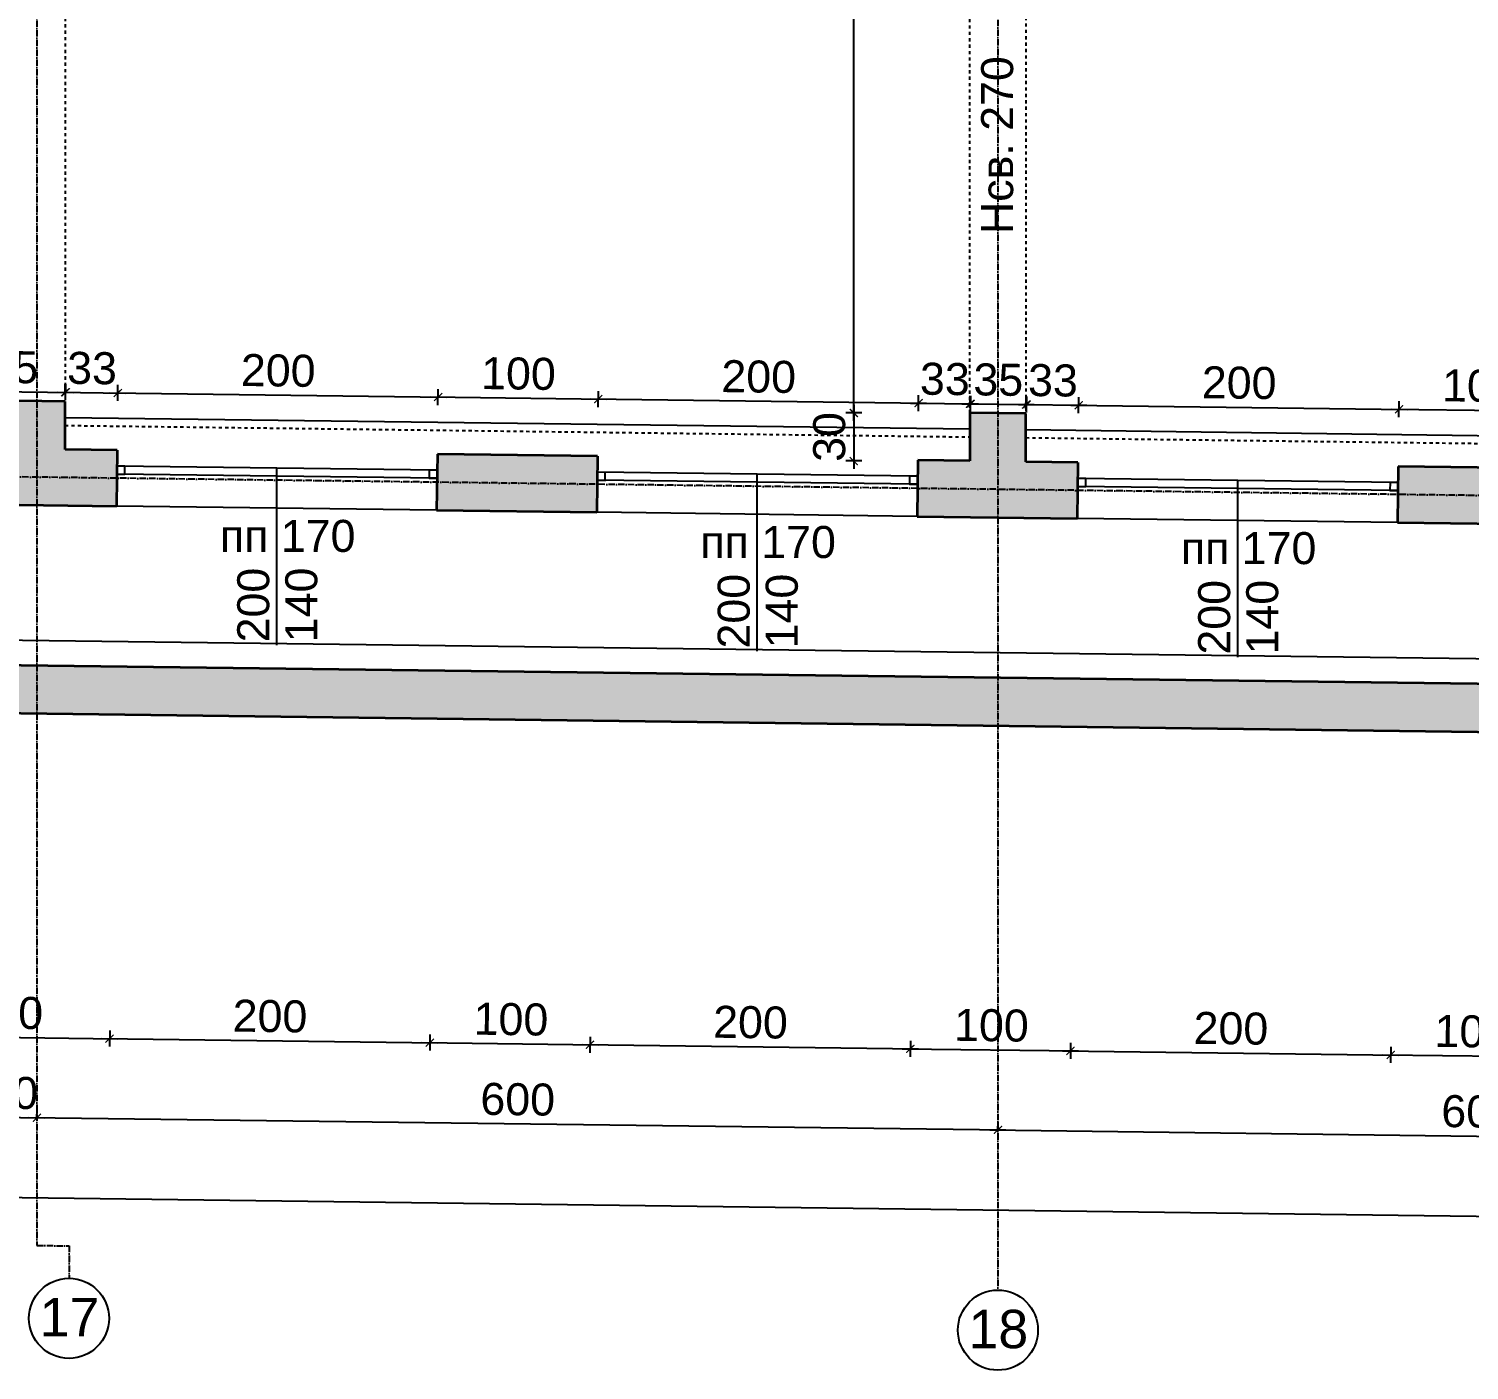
# Model space of a CAD drawing. Header units: inches. Extents: x -72385 to 39588, y -6525 to 66685.
# Drawn here: x -43530 to -42631, y 28640 to 29478 of the extents above; entities that cross this region are included whole.
import ezdxf

# ---------------------------------------------------------------- set-up
doc = ezdxf.new("R2010")
doc.units = ezdxf.units.IN
doc.header["$MEASUREMENT"] = 0
doc.linetypes.add('DashDot', pattern=[0.6, 0.4, -0.1, 0, -0.1])
doc.linetypes.add('Hidden', pattern=[0.4, 0.2, -0.2])
for name, color, linetype, lineweight in [('Изгледни линии', 253, 'Continuous', 25), ('Надписи Hсв', 252, 'Continuous', 25), ('Надписи коти външни', 252, 'Continuous', 25), ('Надписи коти вътрешни', 252, 'Continuous', 25), ('Надписи Оси', 252, 'Continuous', 25), ('Надписи прозорци', 252, 'Continuous', 25), ('Оси', 252, 'DashDot', 25), ('Прозорци', 251, 'Continuous', 25), ('Пунктир', 253, 'Hidden', 25), ('Разрезни линии', 7, 'Continuous', 35), ('Щрих стени', 254, 'Continuous', 25)]:
    doc.layers.add(name, color=color, linetype=linetype, lineweight=lineweight)
doc.styles.add('Arial Regular', font='arial.ttf')
doc.styles.get("Standard").update_dxf_attribs({"font": 'arial.ttf'})
doc.dimstyles.new('Annotative', dxfattribs={"dimscale": 0, "dimtxt": 20, "dimasz": 5, "dimexe": 5, "dimexo": 5, "dimgap": 5, "dimtad": 1, "dimdec": 0, "dimzin": 0, "dimdsep": 46, "dimtxsty": 'Standard', "dimblk": 'ARCHTICK', "dimcen": 5, "dimdle": 5, "dimadec": 0, "dimazin": 0, "dimtfac": 1, "dimtdec": 0, "dimtofl": 0, "dimtmove": 0, "dimatfit": 3, "dimldrblk": 'ARCHTICK', "dimfxl": 5, "dimfxlon": 1, "dimtolj": 1, "dimtzin": 0, "dimarcsym": 1})

# ---------------------------------------------------------------- blocks, each defined once
blk = doc.blocks.new('_ArchTick')
at = {"color": 0, "linetype": 'ByBlock', "const_width": 0.15}
blk.add_lwpolyline([(-0.5, -0.5), (0.5, 0.5)], dxfattribs=at)
blk = doc.blocks.new('*D358')
at = {"layer": 'Defpoints', "color": 0, "ltscale": 50, "transparency": 16777216}
for p in [(-43507.26, 29250.87), (-43572.34, 29246.02), (-43507.34, 29245.19)]:
    blk.add_point(p, dxfattribs=at)
at = {"layer": 'Надписи коти вътрешни', "color": 0, "lineweight": -2, "ltscale": 50, "transparency": 16777216}
for p, q in [((-43572.27, 29251.02), (-43572.2, 29256.7)), ((-43577.26, 29251.76), (-43502.27, 29250.81)), ((-43507.27, 29250.19), (-43507.2, 29255.87))]:
    blk.add_line(p, q, dxfattribs=at)
at = {"layer": 'Надписи коти вътрешни', "color": 0, "lineweight": -2, "ltscale": 50, "transparency": 16777216, "xscale": 5, "yscale": 5, "zscale": 5}
for p, rotation in [((-43572.26, 29251.7), 179.2706286525398), ((-43507.26, 29250.87), 359.2706286525399)]:
    blk.add_blockref('_ArchTick', p, dxfattribs=dict(at, rotation=rotation))
at = {"layer": 'Надписи коти вътрешни', "color": 0, "ltscale": 50, "transparency": 16777216, "insert": (-43539.57, 29266.5), "char_height": 20, "attachment_point": 5, "rotation": 359.27063}
blk.add_mtext('\\A1;65', dxfattribs=at)
blk = doc.blocks.new('*D359')
at = {"layer": 'Defpoints', "color": 0, "ltscale": 50, "transparency": 16777216}
for p in [(-43474.38, 29250.45), (-43507.34, 29215.19), (-43474.84, 29214.77)]:
    blk.add_point(p, dxfattribs=at)
at = {"layer": 'Надписи коти вътрешни', "color": 0, "lineweight": -2, "ltscale": 50, "transparency": 16777216}
for p, q in [((-43511.88, 29250.93), (-43469.38, 29250.39)), ((-43506.95, 29245.87), (-43506.82, 29255.87)), ((-43474.45, 29245.45), (-43474.32, 29255.45))]:
    blk.add_line(p, q, dxfattribs=at)
at = {"layer": 'Надписи коти вътрешни', "color": 0, "lineweight": -2, "ltscale": 50, "transparency": 16777216, "xscale": 5, "yscale": 5, "zscale": 5}
for p, rotation in [((-43506.88, 29250.87), 179.2706286525555), ((-43474.38, 29250.45), 359.2706286525555)]:
    blk.add_blockref('_ArchTick', p, dxfattribs=dict(at, rotation=rotation))
at = {"layer": 'Надписи коти вътрешни', "color": 0, "ltscale": 50, "transparency": 16777216, "insert": (-43490.44, 29265.88), "char_height": 20, "attachment_point": 5, "rotation": 359.27063}
blk.add_mtext('\\A1;33', dxfattribs=at)
blk = doc.blocks.new('*D360')
at = {"layer": 'Defpoints', "color": 0, "ltscale": 50, "transparency": 16777216}
for p in [(-43274.38, 29247.91), (-43474.84, 29214.77), (-43274.84, 29212.23)]:
    blk.add_point(p, dxfattribs=at)
at = {"layer": 'Надписи коти вътрешни', "color": 0, "lineweight": -2, "ltscale": 50, "transparency": 16777216}
for p, q in [((-43479.38, 29250.52), (-43269.38, 29247.84)), ((-43474.45, 29245.45), (-43474.32, 29255.45)), ((-43274.45, 29242.91), (-43274.32, 29252.91))]:
    blk.add_line(p, q, dxfattribs=at)
at = {"layer": 'Надписи коти вътрешни', "color": 0, "lineweight": -2, "ltscale": 50, "transparency": 16777216, "xscale": 5, "yscale": 5, "zscale": 5}
for p, rotation in [((-43474.38, 29250.45), 179.2706286525535), ((-43274.38, 29247.91), 359.2706286525535)]:
    blk.add_blockref('_ArchTick', p, dxfattribs=dict(at, rotation=rotation))
at = {"layer": 'Надписи коти вътрешни', "color": 0, "ltscale": 50, "transparency": 16777216, "insert": (-43374.19, 29264.39), "char_height": 20, "attachment_point": 5, "rotation": 359.27063}
blk.add_mtext('\\A1;200', dxfattribs=at)
blk = doc.blocks.new('*D361')
at = {"layer": 'Defpoints', "color": 0, "ltscale": 50, "transparency": 16777216}
for p in [(-43174.38, 29246.63), (-43274.84, 29212.23), (-43174.84, 29210.95)]:
    blk.add_point(p, dxfattribs=at)
at = {"layer": 'Надписи коти вътрешни', "color": 0, "lineweight": -2, "ltscale": 50, "transparency": 16777216}
for p, q in [((-43279.38, 29247.97), (-43169.38, 29246.57)), ((-43274.45, 29242.91), (-43274.32, 29252.91)), ((-43174.45, 29241.63), (-43174.32, 29251.63))]:
    blk.add_line(p, q, dxfattribs=at)
at = {"layer": 'Надписи коти вътрешни', "color": 0, "lineweight": -2, "ltscale": 50, "transparency": 16777216, "xscale": 5, "yscale": 5, "zscale": 5}
for p, rotation in [((-43274.38, 29247.91), 179.2706286525483), ((-43174.38, 29246.63), 359.2706286525482)]:
    blk.add_blockref('_ArchTick', p, dxfattribs=dict(at, rotation=rotation))
at = {"layer": 'Надписи коти вътрешни', "color": 0, "ltscale": 50, "transparency": 16777216, "insert": (-43224.19, 29262.48), "char_height": 20, "attachment_point": 5, "rotation": 359.27063}
blk.add_mtext('\\A1;100', dxfattribs=at)
blk = doc.blocks.new('*D4364')
at = {"layer": 'Defpoints', "color": 0, "ltscale": 50, "transparency": 16777216}
for p in [(-42974.38, 29244.09), (-43174.84, 29210.95), (-42974.84, 29208.41)]:
    blk.add_point(p, dxfattribs=at)
at = {"layer": 'Надписи коти вътрешни', "color": 0, "lineweight": -2, "ltscale": 50, "transparency": 16777216}
for p, q in [((-43174.45, 29241.63), (-43174.32, 29251.63)), ((-42974.45, 29239.09), (-42974.32, 29249.09)), ((-43179.38, 29246.7), (-42969.38, 29244.02))]:
    blk.add_line(p, q, dxfattribs=at)
at = {"layer": 'Надписи коти вътрешни', "color": 0, "lineweight": -2, "ltscale": 50, "transparency": 16777216, "xscale": 5, "yscale": 5, "zscale": 5}
for p, rotation in [((-43174.38, 29246.63), 179.2706286525452), ((-42974.38, 29244.09), 359.2706286525452)]:
    blk.add_blockref('_ArchTick', p, dxfattribs=dict(at, rotation=rotation))
at = {"layer": 'Надписи коти вътрешни', "color": 0, "ltscale": 50, "transparency": 16777216, "insert": (-43074.19, 29260.57), "char_height": 20, "attachment_point": 5, "rotation": 359.27063}
blk.add_mtext('\\A1;200', dxfattribs=at)
blk = doc.blocks.new('*D362')
at = {"layer": 'Defpoints', "color": 0, "ltscale": 50, "transparency": 16777216}
for p in [(-42941.88, 29243.67), (-42974.86, 29206.52), (-42942.36, 29206.1)]:
    blk.add_point(p, dxfattribs=at)
at = {"layer": 'Надписи коти вътрешни', "color": 0, "lineweight": -2, "ltscale": 50, "transparency": 16777216}
for p, q in [((-42974.45, 29239.09), (-42974.32, 29249.09)), ((-42941.95, 29238.67), (-42941.82, 29248.67)), ((-42979.38, 29244.15), (-42936.88, 29243.61))]:
    blk.add_line(p, q, dxfattribs=at)
at = {"layer": 'Надписи коти вътрешни', "color": 0, "lineweight": -2, "ltscale": 50, "transparency": 16777216, "xscale": 5, "yscale": 5, "zscale": 5}
for p, rotation in [((-42974.38, 29244.09), 179.2706286525498), ((-42941.88, 29243.67), 359.2706286525498)]:
    blk.add_blockref('_ArchTick', p, dxfattribs=dict(at, rotation=rotation))
at = {"layer": 'Надписи коти вътрешни', "color": 0, "ltscale": 50, "transparency": 16777216, "insert": (-42957.94, 29259.1), "char_height": 20, "attachment_point": 5, "rotation": 359.27063}
blk.add_mtext('\\A1;33', dxfattribs=at)
blk = doc.blocks.new('*D363')
at = {"layer": 'Defpoints', "color": 0, "ltscale": 50, "transparency": 16777216}
for p in [(-42907.26, 29243.23), (-42942.36, 29236.11), (-42907.36, 29235.66)]:
    blk.add_point(p, dxfattribs=at)
at = {"layer": 'Надписи коти вътрешни', "color": 0, "lineweight": -2, "ltscale": 50, "transparency": 16777216}
for p, q in [((-42942.3, 29241.11), (-42942.2, 29248.68)), ((-42907.3, 29240.66), (-42907.2, 29248.23)), ((-42947.26, 29243.74), (-42902.27, 29243.17))]:
    blk.add_line(p, q, dxfattribs=at)
at = {"layer": 'Надписи коти вътрешни', "color": 0, "lineweight": -2, "ltscale": 50, "transparency": 16777216, "xscale": 5, "yscale": 5, "zscale": 5}
for p, rotation in [((-42942.26, 29243.68), 179.2706286525463), ((-42907.26, 29243.23), 359.2706286525462)]:
    blk.add_blockref('_ArchTick', p, dxfattribs=dict(at, rotation=rotation))
at = {"layer": 'Надписи коти вътрешни', "color": 0, "ltscale": 50, "transparency": 16777216, "insert": (-42924.57, 29258.67), "char_height": 20, "attachment_point": 5, "rotation": 359.27063}
blk.add_mtext('\\A1;35', dxfattribs=at)
blk = doc.blocks.new('*D364')
at = {"layer": 'Defpoints', "color": 0, "ltscale": 50, "transparency": 16777216}
for p in [(-42874.38, 29242.81), (-42907.36, 29205.66), (-42874.86, 29205.24)]:
    blk.add_point(p, dxfattribs=at)
at = {"layer": 'Надписи коти вътрешни', "color": 0, "lineweight": -2, "ltscale": 50, "transparency": 16777216}
for p, q in [((-42906.95, 29238.23), (-42906.82, 29248.23)), ((-42874.45, 29237.82), (-42874.32, 29247.81)), ((-42911.88, 29243.29), (-42869.38, 29242.75))]:
    blk.add_line(p, q, dxfattribs=at)
at = {"layer": 'Надписи коти вътрешни', "color": 0, "lineweight": -2, "ltscale": 50, "transparency": 16777216, "xscale": 5, "yscale": 5, "zscale": 5}
for p, rotation in [((-42906.88, 29243.23), 179.2706286525238), ((-42874.38, 29242.81), 359.2706286525238)]:
    blk.add_blockref('_ArchTick', p, dxfattribs=dict(at, rotation=rotation))
at = {"layer": 'Надписи коти вътрешни', "color": 0, "ltscale": 50, "transparency": 16777216, "insert": (-42890.44, 29258.24), "char_height": 20, "attachment_point": 5, "rotation": 359.27063}
blk.add_mtext('\\A1;33', dxfattribs=at)
blk = doc.blocks.new('*D4365')
at = {"layer": 'Defpoints', "color": 0, "ltscale": 50, "transparency": 16777216}
for p in [(-42674.38, 29240.27), (-42874.84, 29207.13), (-42674.84, 29204.59)]:
    blk.add_point(p, dxfattribs=at)
at = {"layer": 'Надписи коти вътрешни', "color": 0, "lineweight": -2, "ltscale": 50, "transparency": 16777216}
for p, q in [((-42874.45, 29237.82), (-42874.32, 29247.81)), ((-42879.38, 29242.88), (-42669.38, 29240.2)), ((-42674.45, 29235.27), (-42674.32, 29245.27))]:
    blk.add_line(p, q, dxfattribs=at)
at = {"layer": 'Надписи коти вътрешни', "color": 0, "lineweight": -2, "ltscale": 50, "transparency": 16777216, "xscale": 5, "yscale": 5, "zscale": 5}
for p, rotation in [((-42874.38, 29242.81), 179.2706286525494), ((-42674.38, 29240.27), 359.2706286525493)]:
    blk.add_blockref('_ArchTick', p, dxfattribs=dict(at, rotation=rotation))
at = {"layer": 'Надписи коти вътрешни', "color": 0, "ltscale": 50, "transparency": 16777216, "insert": (-42774.19, 29256.75), "char_height": 20, "attachment_point": 5, "rotation": 359.27063}
blk.add_mtext('\\A1;200', dxfattribs=at)
blk = doc.blocks.new('*D4366')
at = {"layer": 'Defpoints', "color": 0, "ltscale": 50, "transparency": 16777216}
for p in [(-42574.38, 29239), (-42674.84, 29204.59), (-42574.84, 29203.32)]:
    blk.add_point(p, dxfattribs=at)
at = {"layer": 'Надписи коти вътрешни', "color": 0, "lineweight": -2, "ltscale": 50, "transparency": 16777216}
for p, q in [((-42679.38, 29240.33), (-42569.38, 29238.93)), ((-42674.45, 29235.27), (-42674.32, 29245.27)), ((-42574.45, 29234), (-42574.32, 29244))]:
    blk.add_line(p, q, dxfattribs=at)
at = {"layer": 'Надписи коти вътрешни', "color": 0, "lineweight": -2, "ltscale": 50, "transparency": 16777216, "xscale": 5, "yscale": 5, "zscale": 5}
for p, rotation in [((-42674.38, 29240.27), 179.2706286525483), ((-42574.38, 29239), 359.2706286525483)]:
    blk.add_blockref('_ArchTick', p, dxfattribs=dict(at, rotation=rotation))
at = {"layer": 'Надписи коти вътрешни', "color": 0, "ltscale": 50, "transparency": 16777216, "insert": (-42624.19, 29254.84), "char_height": 20, "attachment_point": 5, "rotation": 359.27063}
blk.add_mtext('\\A1;100', dxfattribs=at)
blk = doc.blocks.new('*D373')
at = {"layer": 'Defpoints', "color": 0, "ltscale": 50, "transparency": 16777216}
for p in [(-42941.96, 29237.99), (-43014.84, 29207.99), (-42941.96, 29207.99)]:
    blk.add_point(p, dxfattribs=at)
at = {"layer": 'Надписи коти вътрешни', "color": 0, "lineweight": -2, "ltscale": 50, "transparency": 16777216}
for p, q in [((-43014.84, 29242.99), (-43014.84, 29202.99)), ((-43009.84, 29237.99), (-43019.84, 29237.99)), ((-43009.84, 29207.99), (-43019.84, 29207.99))]:
    blk.add_line(p, q, dxfattribs=at)
at = {"layer": 'Надписи коти вътрешни', "color": 0, "lineweight": -2, "ltscale": 50, "transparency": 16777216, "xscale": 5, "yscale": 5, "zscale": 5}
for p, rotation in [((-43014.84, 29237.99), 90), ((-43014.84, 29207.99), 270)]:
    blk.add_blockref('_ArchTick', p, dxfattribs=dict(at, rotation=rotation))
at = {"layer": 'Надписи коти вътрешни', "color": 0, "ltscale": 50, "transparency": 16777216, "insert": (-43030.06, 29222.99), "char_height": 20, "attachment_point": 5, "rotation": 90}
blk.add_mtext('\\A1;30', dxfattribs=at)
blk = doc.blocks.new('*D8157')
at = {"layer": 'Defpoints', "color": 0, "ltscale": 50, "transparency": 16777216}
for p in [(-43014.84, 29745.73), (-42942.34, 29745.73), (-42942.34, 29238)]:
    blk.add_point(p, dxfattribs=at)
at = {"layer": 'Надписи коти вътрешни', "color": 0, "lineweight": -2, "ltscale": 50, "transparency": 16777216}
for p, q in [((-43009.84, 29745.73), (-43019.84, 29745.73)), ((-43014.84, 29233), (-43014.84, 29750.73)), ((-43009.84, 29238), (-43019.84, 29238))]:
    blk.add_line(p, q, dxfattribs=at)
at = {"layer": 'Надписи коти вътрешни', "color": 0, "lineweight": -2, "ltscale": 50, "transparency": 16777216, "xscale": 5, "yscale": 5, "zscale": 5}
for p, rotation in [((-43014.84, 29745.73), 90), ((-43014.84, 29238), 270)]:
    blk.add_blockref('_ArchTick', p, dxfattribs=dict(at, rotation=rotation))
at = {"layer": 'Надписи коти вътрешни', "color": 0, "ltscale": 50, "transparency": 16777216, "insert": (-43030.05, 29567.13), "char_height": 20, "attachment_point": 5, "rotation": 90}
blk.add_mtext('\\A1;508', dxfattribs=at)
blk = doc.blocks.new('*D2816')
at = {"layer": 'Defpoints', "color": 0, "ltscale": 50, "transparency": 16777216}
for p in [(-45922.34, 29110.92), (-41739.01, 29073.26), (-41739.21, 29057.67)]:
    blk.add_point(p, dxfattribs=at)
at = {"layer": 'Надписи коти вътрешни', "color": 0, "lineweight": -2, "ltscale": 50, "transparency": 16777216}
for p, q in [((-45922.2, 29121.52), (-45922.08, 29131.52)), ((-45927.14, 29126.58), (-41734.01, 29073.2)), ((-41739.08, 29068.26), (-41738.95, 29078.26))]:
    blk.add_line(p, q, dxfattribs=at)
at = {"layer": 'Надписи коти вътрешни', "color": 0, "lineweight": -2, "ltscale": 50, "transparency": 16777216, "xscale": 5, "yscale": 5, "zscale": 5}
for p, rotation in [((-45922.14, 29126.52), 179.2706286525462), ((-41739.01, 29073.26), 359.2706286525461)]:
    blk.add_blockref('_ArchTick', p, dxfattribs=dict(at, rotation=rotation))
at = {"layer": 'Надписи коти вътрешни', "color": 0, "ltscale": 50, "transparency": 16777216, "insert": (-43830.38, 29115.11), "char_height": 20, "attachment_point": 5, "rotation": 359.27063}
blk.add_mtext('\\A1;4183', dxfattribs=at)
blk = doc.blocks.new('*D5910')
at = {"layer": 'Defpoints', "color": 0, "ltscale": 50, "transparency": 16777216}
for p in [(-43605.28, 29181.43), (-43475.28, 29179.78), (-43479.52, 28847.3)]:
    blk.add_point(p, dxfattribs=at)
at = {"layer": 'Надписи коти външни', "color": 0, "lineweight": -2, "ltscale": 50, "transparency": 16777216}
for p, q in [((-43609.45, 28853.96), (-43609.58, 28843.96)), ((-43479.45, 28852.3), (-43479.58, 28842.3)), ((-43614.52, 28849.02), (-43474.52, 28847.24))]:
    blk.add_line(p, q, dxfattribs=at)
at = {"layer": 'Надписи коти външни', "color": 0, "lineweight": -2, "ltscale": 50, "transparency": 16777216, "xscale": 5, "yscale": 5, "zscale": 5}
for p, rotation in [((-43609.52, 28848.96), 179.2706286526199), ((-43479.52, 28847.3), 359.2706286526199)]:
    blk.add_blockref('_ArchTick', p, dxfattribs=dict(at, rotation=rotation))
at = {"layer": 'Надписи коти външни', "color": 0, "ltscale": 50, "transparency": 16777216, "insert": (-43544.32, 28863.35), "char_height": 20, "attachment_point": 5, "rotation": 359.27063}
blk.add_mtext('\\A1;130', dxfattribs=at)
blk = doc.blocks.new('*D5911')
at = {"layer": 'Defpoints', "color": 0, "ltscale": 50, "transparency": 16777216}
for p in [(-43475.28, 29179.78), (-43275.3, 29177.23), (-43279.53, 28844.76)]:
    blk.add_point(p, dxfattribs=at)
at = {"layer": 'Надписи коти външни', "color": 0, "lineweight": -2, "ltscale": 50, "transparency": 16777216}
for p, q in [((-43479.45, 28852.3), (-43479.58, 28842.3)), ((-43484.52, 28847.37), (-43274.53, 28844.69)), ((-43279.47, 28849.76), (-43279.6, 28839.76))]:
    blk.add_line(p, q, dxfattribs=at)
at = {"layer": 'Надписи коти външни', "color": 0, "lineweight": -2, "ltscale": 50, "transparency": 16777216, "xscale": 5, "yscale": 5, "zscale": 5}
for p, rotation in [((-43479.52, 28847.3), 179.2705695472726), ((-43279.53, 28844.76), 359.2705695472726)]:
    blk.add_blockref('_ArchTick', p, dxfattribs=dict(at, rotation=rotation))
at = {"layer": 'Надписи коти външни', "color": 0, "ltscale": 50, "transparency": 16777216, "insert": (-43379.33, 28861.24), "char_height": 20, "attachment_point": 5, "rotation": 359.27057}
blk.add_mtext('\\A1;200', dxfattribs=at)
blk = doc.blocks.new('*D5912')
at = {"layer": 'Defpoints', "color": 0, "ltscale": 50, "transparency": 16777216}
for p in [(-43275.3, 29177.23), (-43175.28, 29175.96), (-43179.52, 28843.48)]:
    blk.add_point(p, dxfattribs=at)
at = {"layer": 'Надписи коти външни', "color": 0, "lineweight": -2, "ltscale": 50, "transparency": 16777216}
for p, q in [((-43284.53, 28844.82), (-43174.52, 28843.42)), ((-43279.47, 28849.76), (-43279.6, 28839.76)), ((-43179.45, 28848.48), (-43179.58, 28838.48))]:
    blk.add_line(p, q, dxfattribs=at)
at = {"layer": 'Надписи коти външни', "color": 0, "lineweight": -2, "ltscale": 50, "transparency": 16777216, "xscale": 5, "yscale": 5, "zscale": 5}
for p, rotation in [((-43279.53, 28844.76), 179.2706286527729), ((-43179.52, 28843.48), 359.2706286527729)]:
    blk.add_blockref('_ArchTick', p, dxfattribs=dict(at, rotation=rotation))
at = {"layer": 'Надписи коти външни', "color": 0, "ltscale": 50, "transparency": 16777216, "insert": (-43228.88, 28859.32), "char_height": 20, "attachment_point": 5, "rotation": 359.27063}
blk.add_mtext('\\A1;100', dxfattribs=at)
blk = doc.blocks.new('*D5913')
at = {"layer": 'Defpoints', "color": 0, "ltscale": 50, "transparency": 16777216}
for p in [(-43175.28, 29175.96), (-42975.28, 29173.41), (-42979.52, 28840.94)]:
    blk.add_point(p, dxfattribs=at)
at = {"layer": 'Надписи коти външни', "color": 0, "lineweight": -2, "ltscale": 50, "transparency": 16777216}
for p, q in [((-43184.51, 28843.55), (-42974.52, 28840.87)), ((-43179.45, 28848.48), (-43179.58, 28838.48)), ((-42979.45, 28845.94), (-42979.58, 28835.94))]:
    blk.add_line(p, q, dxfattribs=at)
at = {"layer": 'Надписи коти външни', "color": 0, "lineweight": -2, "ltscale": 50, "transparency": 16777216, "xscale": 5, "yscale": 5, "zscale": 5}
for p, rotation in [((-43179.52, 28843.48), 179.2706877528697), ((-42979.52, 28840.94), 359.2706877528697)]:
    blk.add_blockref('_ArchTick', p, dxfattribs=dict(at, rotation=rotation))
at = {"layer": 'Надписи коти външни', "color": 0, "ltscale": 50, "transparency": 16777216, "insert": (-43079.32, 28857.42), "char_height": 20, "attachment_point": 5, "rotation": 359.27069}
blk.add_mtext('\\A1;200', dxfattribs=at)
blk = doc.blocks.new('*D5914')
at = {"layer": 'Defpoints', "color": 0, "ltscale": 50, "transparency": 16777216}
for p in [(-42975.28, 29173.41), (-42875.28, 29172.14), (-42879.52, 28839.66)]:
    blk.add_point(p, dxfattribs=at)
at = {"layer": 'Надписи коти външни', "color": 0, "lineweight": -2, "ltscale": 50, "transparency": 16777216}
for p, q in [((-42979.45, 28845.94), (-42979.58, 28835.94)), ((-42879.45, 28844.66), (-42879.58, 28834.66)), ((-42984.52, 28841), (-42874.52, 28839.6))]:
    blk.add_line(p, q, dxfattribs=at)
at = {"layer": 'Надписи коти външни', "color": 0, "lineweight": -2, "ltscale": 50, "transparency": 16777216, "xscale": 5, "yscale": 5, "zscale": 5}
for p, rotation in [((-42979.52, 28840.94), 179.2705104518996), ((-42879.52, 28839.66), 359.2705104518996)]:
    blk.add_blockref('_ArchTick', p, dxfattribs=dict(at, rotation=rotation))
at = {"layer": 'Надписи коти външни', "color": 0, "ltscale": 50, "transparency": 16777216, "insert": (-42928.88, 28855.51), "char_height": 20, "attachment_point": 5, "rotation": 359.27051}
blk.add_mtext('\\A1;100', dxfattribs=at)
blk = doc.blocks.new('*D5915')
at = {"layer": 'Defpoints', "color": 0, "ltscale": 50, "transparency": 16777216}
for p in [(-42875.28, 29172.14), (-42675.3, 29169.59), (-42679.53, 28837.12)]:
    blk.add_point(p, dxfattribs=at)
at = {"layer": 'Надписи коти външни', "color": 0, "lineweight": -2, "ltscale": 50, "transparency": 16777216}
for p, q in [((-42879.45, 28844.66), (-42879.58, 28834.66)), ((-42884.52, 28839.73), (-42674.53, 28837.05)), ((-42679.47, 28842.12), (-42679.6, 28832.12))]:
    blk.add_line(p, q, dxfattribs=at)
at = {"layer": 'Надписи коти външни', "color": 0, "lineweight": -2, "ltscale": 50, "transparency": 16777216, "xscale": 5, "yscale": 5, "zscale": 5}
for p, rotation in [((-42879.52, 28839.66), 179.2706286525485), ((-42679.53, 28837.12), 359.2706286525485)]:
    blk.add_blockref('_ArchTick', p, dxfattribs=dict(at, rotation=rotation))
at = {"layer": 'Надписи коти външни', "color": 0, "ltscale": 50, "transparency": 16777216, "insert": (-42779.33, 28853.6), "char_height": 20, "attachment_point": 5, "rotation": 359.27063}
blk.add_mtext('\\A1;200', dxfattribs=at)
blk = doc.blocks.new('*D5916')
at = {"layer": 'Defpoints', "color": 0, "ltscale": 50, "transparency": 16777216}
for p in [(-42675.3, 29169.59), (-42575.28, 29168.32), (-42579.52, 28835.85)]:
    blk.add_point(p, dxfattribs=at)
at = {"layer": 'Надписи коти външни', "color": 0, "lineweight": -2, "ltscale": 50, "transparency": 16777216}
for p, q in [((-42684.53, 28837.18), (-42574.52, 28835.78)), ((-42679.47, 28842.12), (-42679.6, 28832.12)), ((-42579.45, 28840.84), (-42579.58, 28830.85))]:
    blk.add_line(p, q, dxfattribs=at)
at = {"layer": 'Надписи коти външни', "color": 0, "lineweight": -2, "ltscale": 50, "transparency": 16777216, "xscale": 5, "yscale": 5, "zscale": 5}
for p, rotation in [((-42679.53, 28837.12), 179.2706286525354), ((-42579.52, 28835.85), 359.2706286525354)]:
    blk.add_blockref('_ArchTick', p, dxfattribs=dict(at, rotation=rotation))
at = {"layer": 'Надписи коти външни', "color": 0, "ltscale": 50, "transparency": 16777216, "insert": (-42628.88, 28851.69), "char_height": 20, "attachment_point": 5, "rotation": 359.27063}
blk.add_mtext('\\A1;100', dxfattribs=at)
blk = doc.blocks.new('*D5937')
at = {"layer": 'Defpoints', "color": 0, "ltscale": 50, "transparency": 16777216}
for p in [(-43554.84, 28798.26), (-43524.84, 28797.88), (-43524.84, 28797.88)]:
    blk.add_point(p, dxfattribs=at)
at = {"layer": 'Надписи коти външни', "color": 0, "lineweight": -2, "ltscale": 50, "transparency": 16777216}
for p, q in [((-43559.84, 28798.32), (-43519.84, 28797.81)), ((-43554.84, 28798.26), (-43554.77, 28803.26)), ((-43524.84, 28797.88), (-43524.77, 28802.88))]:
    blk.add_line(p, q, dxfattribs=at)
at = {"layer": 'Надписи коти външни', "color": 0, "lineweight": -2, "ltscale": 50, "transparency": 16777216, "xscale": 5, "yscale": 5, "zscale": 5}
for p, rotation in [((-43554.84, 28798.26), 179.2706286537548), ((-43524.84, 28797.88), 359.2706286537548)]:
    blk.add_blockref('_ArchTick', p, dxfattribs=dict(at, rotation=rotation))
at = {"layer": 'Надписи коти външни', "color": 0, "ltscale": 50, "transparency": 16777216, "insert": (-43539.64, 28813.28), "char_height": 20, "attachment_point": 5, "rotation": 359.27063}
blk.add_mtext('\\A1;30', dxfattribs=at)
blk = doc.blocks.new('*D5938')
at = {"layer": 'Defpoints', "color": 0, "ltscale": 50, "transparency": 16777216}
for p in [(-43524.84, 28797.88), (-42924.84, 28790.29), (-42924.84, 28790.29)]:
    blk.add_point(p, dxfattribs=at)
at = {"layer": 'Надписи коти външни', "color": 0, "lineweight": -2, "ltscale": 50, "transparency": 16777216}
for p, q in [((-43524.84, 28797.88), (-43524.77, 28802.88)), ((-43529.84, 28797.94), (-42919.84, 28790.23)), ((-42924.84, 28790.29), (-42924.77, 28795.29))]:
    blk.add_line(p, q, dxfattribs=at)
at = {"layer": 'Надписи коти външни', "color": 0, "lineweight": -2, "ltscale": 50, "transparency": 16777216, "xscale": 5, "yscale": 5, "zscale": 5}
for p, rotation in [((-43524.84, 28797.88), 179.2756874136031), ((-42924.84, 28790.29), 359.2756874136031)]:
    blk.add_blockref('_ArchTick', p, dxfattribs=dict(at, rotation=rotation))
at = {"layer": 'Надписи коти външни', "color": 0, "ltscale": 50, "transparency": 16777216, "insert": (-43224.65, 28809.29), "char_height": 20, "attachment_point": 5, "rotation": 359.27569}
blk.add_mtext('\\A1;600', dxfattribs=at)
blk = doc.blocks.new('*D5939')
at = {"layer": 'Defpoints', "color": 0, "ltscale": 50, "transparency": 16777216}
for p in [(-42924.84, 28790.29), (-42324.84, 28782.6), (-42324.84, 28782.6)]:
    blk.add_point(p, dxfattribs=at)
at = {"layer": 'Надписи коти външни', "color": 0, "lineweight": -2, "ltscale": 50, "transparency": 16777216}
for p, q in [((-42929.84, 28790.35), (-42319.84, 28782.53)), ((-42924.84, 28790.29), (-42924.77, 28795.29)), ((-42324.84, 28782.6), (-42324.77, 28787.6))]:
    blk.add_line(p, q, dxfattribs=at)
at = {"layer": 'Надписи коти външни', "color": 0, "lineweight": -2, "ltscale": 50, "transparency": 16777216, "xscale": 5, "yscale": 5, "zscale": 5}
for p, rotation in [((-42924.84, 28790.29), 179.2655699028597), ((-42324.84, 28782.6), 359.2655699028597)]:
    blk.add_blockref('_ArchTick', p, dxfattribs=dict(at, rotation=rotation))
at = {"layer": 'Надписи коти външни', "color": 0, "ltscale": 50, "transparency": 16777216, "insert": (-42624.64, 28801.65), "char_height": 20, "attachment_point": 5, "rotation": 359.26557}
blk.add_mtext('\\A1;600', dxfattribs=at)
blk = doc.blocks.new('*D5873')
at = {"layer": 'Defpoints', "color": 0, "ltscale": 50, "transparency": 16777216}
for p in [(-52317.34, 29292.34), (-40222.34, 29138.36), (-40227.84, 28705.9)]:
    blk.add_point(p, dxfattribs=at)
at = {"layer": 'Надписи коти външни', "color": 0, "lineweight": -2, "ltscale": 50, "transparency": 16777216}
for p, q in [((-52322.78, 28864.88), (-52322.91, 28854.88)), ((-52327.84, 28859.94), (-40222.84, 28705.84)), ((-40227.78, 28710.9), (-40227.91, 28700.9))]:
    blk.add_line(p, q, dxfattribs=at)
at = {"layer": 'Надписи коти външни', "color": 0, "lineweight": -2, "ltscale": 50, "transparency": 16777216, "xscale": 5, "yscale": 5, "zscale": 5}
for p, rotation in [((-52322.84, 28859.88), 179.2706286525475), ((-40227.84, 28705.9), 359.2706286525474)]:
    blk.add_blockref('_ArchTick', p, dxfattribs=dict(at, rotation=rotation))
at = {"layer": 'Надписи коти външни', "color": 0, "ltscale": 50, "transparency": 16777216, "insert": (-46275.15, 28798.1), "char_height": 20, "attachment_point": 5, "rotation": 359.27063}
blk.add_mtext('\\A1;12095', dxfattribs=at)

msp = doc.modelspace()

# ---------------------------------------------------------------- hatches: boundary and pattern name
at = {"layer": 'Щрих стени', "ltscale": 10}
h = msp.add_hatch(color=256, dxfattribs=at)
h.dxf.hatch_style = 1
h.paths.add_polyline_path([(-41113.29, 29149.71), (-41143.29, 29150.09), (-41143.29, 29050.08), (-41709.18, 29057.28), (-41712.31, 29157.33), (-41742.34, 29157.71), (-41739.21, 29057.67), (-45922.34, 29110.92), (-45922.34, 29210.93), (-45952.34, 29211.31), (-45952.34, 29081.3), (-41113.29, 29019.7)])
h.paths.add_polyline_path([(-41113.29, 31114.87), (-45969.84, 31176.69), (-45969.84, 31066.68), (-45939.84, 31066.3), (-45939.84, 31146.31), (-41143.29, 31085.24), (-41143.29, 30985.24), (-41113.29, 30984.85)])
h.paths.add_polyline_path([(-40092.34, 30394.93), (-40222.34, 30396.59), (-40222.34, 30366.59), (-40122.34, 30365.31), (-40122.34, 29435.26), (-40222.34, 29436.54), (-40222.34, 29406.53), (-40092.34, 29404.88)])
h = msp.add_hatch(color=256, dxfattribs=at)
h.dxf.hatch_style = 1
h.paths.add_polyline_path([(-43804.84, 29218.97), (-43904.84, 29220.25), (-43905.28, 29185.25), (-43805.28, 29183.98)])
h.paths.add_polyline_path([(-43474.84, 29214.77), (-43507.34, 29215.19), (-43507.34, 29245.19), (-43572.34, 29246.02), (-43572.34, 29216.01), (-43604.84, 29216.43), (-43605.28, 29181.43), (-43475.28, 29179.78)])
h.paths.add_polyline_path([(-43174.84, 29210.95), (-43274.84, 29212.23), (-43275.28, 29177.23), (-43175.28, 29175.96)])
h.paths.add_polyline_path([(-42874.84, 29207.13), (-42907.34, 29207.55), (-42907.34, 29237.55), (-42942.34, 29238), (-42942.34, 29207.99), (-42974.84, 29208.41), (-42975.28, 29173.41), (-42875.28, 29172.14)])
h.paths.add_polyline_path([(-42892.34, 29835.1), (-42957.34, 29835.93), (-42957.34, 29785.92), (-42982.34, 29786.24), (-42982.34, 29746.24), (-42892.34, 29745.09)])
h.paths.add_polyline_path([(-43507.34, 29842.74), (-43572.34, 29843.57), (-43572.34, 29753.56), (-43507.34, 29752.73)])
h.paths.add_polyline_path([(-42292.34, 29827.46), (-42357.34, 29828.29), (-42357.34, 29738.28), (-42292.34, 29737.45)])
h.paths.add_polyline_path([(-42574.84, 29203.32), (-42674.84, 29204.59), (-42675.28, 29169.59), (-42575.28, 29168.32)])
h.paths.add_polyline_path([(-42274.84, 29199.5), (-42307.34, 29199.91), (-42307.34, 29229.91), (-42342.34, 29230.36), (-42342.34, 29200.36), (-42374.84, 29200.77), (-42375.28, 29165.77), (-42275.28, 29164.5)])
h.paths.add_polyline_path([(-41974.84, 29195.68), (-42074.84, 29196.95), (-42075.28, 29161.95), (-41975.28, 29160.68)])
h.paths.add_polyline_path([(-41674.84, 29191.86), (-41707.34, 29192.27), (-41707.34, 29222.27), (-41709.84, 29222.31), (-41709.84, 29470.04), (-41669.84, 29469.53), (-41669.46, 29499.53), (-41709.84, 29500.04), (-41709.84, 29730.04), (-41692.34, 29729.82), (-41692.34, 29819.82), (-41709.84, 29820.05), (-41709.84, 29997.75), (-41739.84, 29997.75), (-41739.84, 29820.43), (-41757.34, 29820.65), (-41757.34, 29770.65), (-41782.34, 29770.96), (-41782.34, 29730.96), (-41739.84, 29730.42), (-41739.84, 29222.69), (-41742.34, 29192.72), (-41774.84, 29193.13), (-41775.28, 29158.13), (-41675.28, 29156.86)])

# ---------------------------------------------------------------- linework, layer by layer
at = {"layer": 'Изгледни линии', "ltscale": 50}
for p, q in [((-43507.34, 29235.19), (-42942.34, 29228)), ((-42907.34, 29227.55), (-42342.34, 29220.36)), ((-43275.3, 29177.23), (-43475.28, 29179.78)), ((-42975.3, 29173.41), (-43175.28, 29175.96)), ((-42675.3, 29169.59), (-42875.28, 29172.14))]:
    msp.add_line(p, q, dxfattribs=at)
at = {"layer": 'Надписи Оси', "ltscale": 50}
for centre in [(-43504.84, 28672.61), (-42924.84, 28665.23)]:
    msp.add_circle(centre, 25, dxfattribs=at)
at = {"layer": 'Надписи прозорци', "ltscale": 50}
for p, q in [((-43375.29, 29203.5), (-43375.29, 29093.04)), ((-43075.29, 29199.69), (-43075.29, 29089.22)), ((-42775.29, 29195.87), (-42775.29, 29085.4))]:
    msp.add_line(p, q, dxfattribs=at)
at = {"layer": 'Оси', "ltscale": 10}
for p, q in [((-42924.84, 31490.46), (-42924.84, 28690.23)), ((-39839.84, 29151), (-52799.84, 29315.98))]:
    msp.add_line(p, q, dxfattribs=at)
msp.add_lwpolyline([(-43504.85, 31497.84), (-43504.85, 31477.58), (-43524.84, 31477.84), (-43524.84, 28718.12), (-43504.84, 28717.87), (-43504.84, 28697.61)], dxfattribs=at)
at = {"layer": 'Прозорци', "ltscale": 50}
for p, q in [((-43274.98, 29202.23), (-43474.96, 29204.77)), ((-43275.04, 29197.23), (-43475.03, 29199.77)), ((-42975.04, 29193.41), (-43175.03, 29195.95)), ((-42974.98, 29198.41), (-43174.96, 29200.95)), ((-42674.98, 29194.59), (-42874.96, 29197.14)), ((-42675.04, 29189.59), (-42875.03, 29192.14))]:
    msp.add_line(p, q, dxfattribs=at)
for points in [[(-43469.97, 29204.71), (-43474.96, 29204.77), (-43475.03, 29199.77), (-43470.03, 29199.71), (-43469.97, 29204.71)], [(-43274.98, 29202.23), (-43279.98, 29202.29), (-43280.04, 29197.29), (-43275.04, 29197.23), (-43274.98, 29202.23)], [(-43169.97, 29200.89), (-43174.96, 29200.95), (-43175.03, 29195.95), (-43170.03, 29195.89), (-43169.97, 29200.89)], [(-42974.98, 29198.41), (-42979.98, 29198.47), (-42980.04, 29193.47), (-42975.04, 29193.41), (-42974.98, 29198.41)], [(-42869.97, 29197.07), (-42874.96, 29197.14), (-42875.03, 29192.14), (-42870.03, 29192.07), (-42869.97, 29197.07)], [(-42674.98, 29194.59), (-42679.98, 29194.65), (-42680.04, 29189.65), (-42675.04, 29189.59), (-42674.98, 29194.59)]]:
    msp.add_lwpolyline(points, dxfattribs=at)
at = {"layer": 'Пунктир', "ltscale": 10}
for p, q in [((-43507.34, 29752.73), (-43507.34, 29235.19)), ((-42942.34, 29238), (-42942.34, 29745.73)), ((-42907.34, 29745.28), (-42907.34, 29227.55)), ((-43507.34, 29230.19), (-42942.34, 29223)), ((-42907.34, 29222.55), (-42342.34, 29215.36))]:
    msp.add_line(p, q, dxfattribs=at)
at = {"layer": 'Разрезни линии', "ltscale": 50}
for p, q in [((-43507.34, 29245.19), (-43572.34, 29246.02)), ((-43507.34, 29215.19), (-43507.34, 29245.19)), ((-42942.34, 29238), (-42942.34, 29207.99)), ((-42907.34, 29237.55), (-42942.34, 29238)), ((-42907.34, 29207.55), (-42907.34, 29237.55)), ((-43474.84, 29214.77), (-43507.34, 29215.19)), ((-43474.84, 29214.77), (-43475.28, 29179.78)), ((-43274.84, 29212.23), (-43275.28, 29177.23)), ((-43174.84, 29210.95), (-43274.84, 29212.23)), ((-43174.84, 29210.95), (-43175.28, 29175.96)), ((-42974.84, 29208.41), (-42975.28, 29173.41)), ((-42942.34, 29207.99), (-42974.84, 29208.41)), ((-42874.84, 29207.13), (-42907.34, 29207.55)), ((-42874.84, 29207.13), (-42875.28, 29172.14)), ((-42674.84, 29204.59), (-42675.28, 29169.59)), ((-42574.84, 29203.32), (-42674.84, 29204.59)), ((-43605.28, 29181.43), (-43475.28, 29179.78)), ((-43275.28, 29177.23), (-43175.28, 29175.96)), ((-42975.28, 29173.41), (-42875.28, 29172.14)), ((-42675.28, 29169.59), (-42575.28, 29168.32)), ((-45922.34, 29110.92), (-41739.21, 29057.67)), ((-45952.34, 29081.3), (-41113.29, 29019.7))]:
    msp.add_line(p, q, dxfattribs=at)

# ---------------------------------------------------------------- texts
at = {"layer": 'Надписи Hсв', "ltscale": 100, "insert": (-42935.32, 29349.65), "char_height": 20, "width": 180.4891, "attachment_point": 1, "rotation": 90, "style": 'Arial Regular'}
msp.add_mtext('Hсв. 270', dxfattribs=at)
at = {"layer": 'Надписи Оси', "ltscale": 100, "char_height": 24, "width": 27.2128, "attachment_point": 1, "style": 'Arial Regular'}
for s, insert in [('\\pxqc;17', (-43518.16, 28685.33)), ('\\pxqc;18', (-42938.16, 28677.95))]:
    msp.add_mtext(s, dxfattribs=dict(at, insert=insert))
at = {"layer": 'Надписи прозорци', "ltscale": 100, "char_height": 20, "width": 180.4891, "attachment_point": 1, "style": 'Arial Regular'}
for insert in [(-43410.61, 29171.2), (-43110.61, 29167.39), (-42810.61, 29163.57)]:
    msp.add_mtext('пп 170', dxfattribs=dict(at, insert=insert))
at = {"layer": 'Надписи прозорци', "ltscale": 100, "char_height": 20, "width": 180.4891, "attachment_point": 3, "rotation": 90, "style": 'Arial Regular'}
for s, insert in [('200', (-43399.81, 29141.33)), ('140', (-43369.81, 29141.41)), ('200', (-43099.81, 29137.51)), ('140', (-43069.81, 29137.59)), ('200', (-42799.81, 29133.69)), ('140', (-42769.81, 29133.78))]:
    msp.add_mtext(s, dxfattribs=dict(at, insert=insert))

# ---------------------------------------------------------------- dimensions: what is measured, and where the dimension line sits
at = {"layer": 'Надписи коти външни', "ltscale": 50}
dim = msp.add_aligned_dim(p1=(-52317.34, 29292.34), p2=(-40222.34, 29138.36), distance=-432.5, text='12095', dimstyle='Annotative', override={"dimscale": 0, "dimtix": 0, "dimtofl": 0, "dimtmove": 0, "dimatfit": 3}, dxfattribs=at)
dim.commit()
dim.dimension.update_dxf_attribs({"geometry": '*D5873', "text_midpoint": (-46275.15, 28798.1)})
for p1, p2, distance, picture, middle in [((-43605.28, 29181.43), (-43475.28, 29179.78), -332.5, '*D5910', (-43544.32, 28863.35)), ((-43475.28, 29179.78), (-43275.3, 29177.23), -332.5, '*D5911', (-43379.33, 28861.24)), ((-43175.28, 29175.96), (-42975.28, 29173.41), -332.5, '*D5913', (-43079.32, 28857.42)), ((-42875.28, 29172.14), (-42675.3, 29169.59), -332.5, '*D5915', (-42779.33, 28853.6)), ((-43524.84, 28797.88), (-42924.84, 28790.29), 0, '*D5938', (-43224.65, 28809.29)), ((-42924.84, 28790.29), (-42324.84, 28782.6), 0, '*D5939', (-42624.64, 28801.65))]:
    dim = msp.add_aligned_dim(p1=p1, p2=p2, distance=distance, dimstyle='Annotative', override={"dimscale": 0, "dimtix": 0, "dimtofl": 0, "dimtmove": 0, "dimatfit": 3}, dxfattribs=at)
    dim.commit()
    dim.dimension.update_dxf_attribs({"geometry": picture, "text_midpoint": middle})
for base, p1, p2, angle, picture, middle in [((-43179.52, 28843.48), (-43275.3, 29177.23), (-43175.28, 29175.96), 359.27063, '*D5912', (-43229.07, 28844.11)), ((-42879.52, 28839.66), (-42975.28, 29173.41), (-42875.28, 29172.14), 359.27051, '*D5914', (-42929.07, 28840.3)), ((-42579.52, 28835.85), (-42675.3, 29169.59), (-42575.28, 29168.32), 359.27063, '*D5916', (-42629.07, 28836.48)), ((-43524.84, 28797.88), (-43554.84, 28798.26), (-43524.84, 28797.88), 359.27063, '*D5937', (-43539.84, 28798.07))]:
    dim = msp.add_linear_dim(base=base, p1=p1, p2=p2, angle=angle, dimstyle='Annotative', override={"dimscale": 0, "dimtix": 0, "dimtofl": 0, "dimtmove": 0, "dimatfit": 3}, dxfattribs=at)
    dim.commit()
    dim.dimension.update_dxf_attribs({"geometry": picture, "text_midpoint": middle, "dimtype": 129})
at = {"layer": 'Надписи коти вътрешни', "ltscale": 50}
for base, p1, p2, angle, picture, middle, dimtype in [((-43014.84, 29745.73), (-42942.34, 29238), (-42942.34, 29745.73), 90, '*D8157', (-43014.84, 29567.13), 128), ((-43474.38, 29250.45), (-43507.34, 29215.19), (-43474.84, 29214.77), 359.27063, '*D359', (-43490.63, 29250.66), 129), ((-42941.88, 29243.67), (-42974.86, 29206.52), (-42942.36, 29206.1), 359.27063, '*D362', (-42958.13, 29243.88), 129), ((-42907.26, 29243.23), (-42942.36, 29236.11), (-42907.36, 29235.66), 359.27063, '*D363', (-42924.76, 29243.46), 129), ((-42874.38, 29242.81), (-42907.36, 29205.66), (-42874.86, 29205.24), 359.27063, '*D364', (-42890.63, 29243.02), 129), ((-43014.84, 29207.99), (-42941.96, 29237.99), (-42941.96, 29207.99), 90, '*D373', (-43014.84, 29222.99), 128)]:
    dim = msp.add_linear_dim(base=base, p1=p1, p2=p2, angle=angle, dimstyle='Annotative', override={"dimscale": 0, "dimtix": 0, "dimtofl": 0, "dimtmove": 0, "dimatfit": 3}, dxfattribs=at)
    dim.commit()
    dim.dimension.update_dxf_attribs({"geometry": picture, "text_midpoint": middle, "dimtype": dimtype})
for p1, p2, distance, picture, middle in [((-43572.34, 29246.02), (-43507.34, 29245.19), 5.68, '*D358', (-43539.57, 29266.5)), ((-43474.84, 29214.77), (-43274.84, 29212.23), 35.68, '*D360', (-43374.19, 29264.39)), ((-43274.84, 29212.23), (-43174.84, 29210.95), 35.68, '*D361', (-43224.19, 29262.48)), ((-43174.84, 29210.95), (-42974.84, 29208.41), 35.68, '*D4364', (-43074.19, 29260.57)), ((-42874.84, 29207.13), (-42674.84, 29204.59), 35.68, '*D4365', (-42774.19, 29256.75)), ((-42674.84, 29204.59), (-42574.84, 29203.32), 35.68, '*D4366', (-42624.19, 29254.84)), ((-45922.34, 29110.92), (-41739.21, 29057.67), 15.6, '*D2816', (-43830.38, 29115.11))]:
    dim = msp.add_aligned_dim(p1=p1, p2=p2, distance=distance, dimstyle='Annotative', override={"dimscale": 0, "dimtix": 0, "dimtofl": 0, "dimtmove": 0, "dimatfit": 3}, dxfattribs=at)
    dim.commit()
    dim.dimension.update_dxf_attribs({"geometry": picture, "text_midpoint": middle})

doc.saveas('drawing.dxf')
